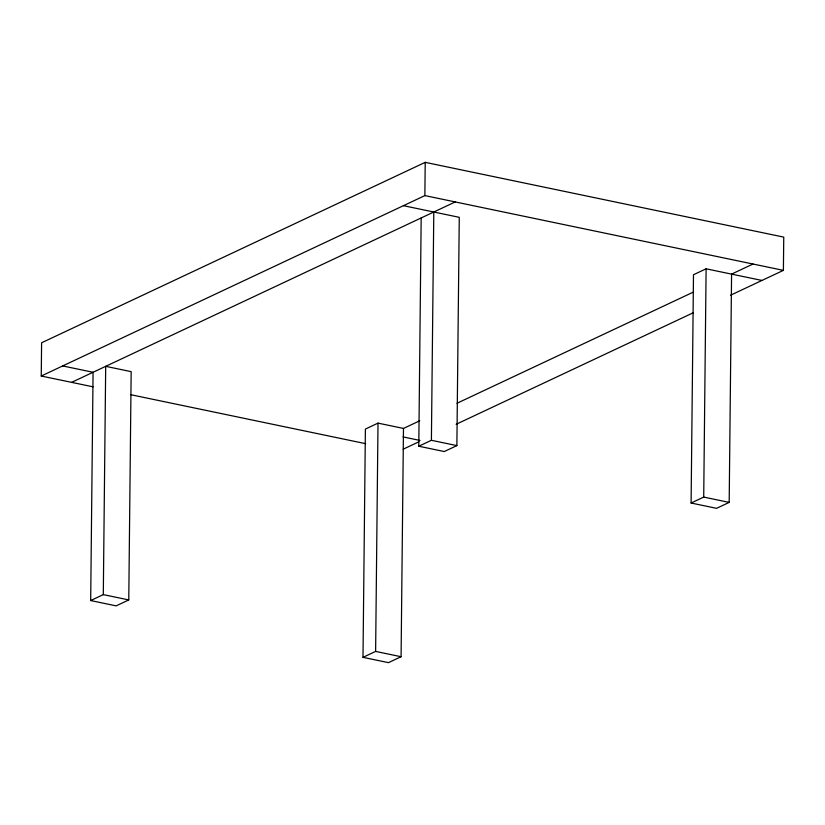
<?xml version="1.0" encoding="UTF-8"?>
<svg xmlns="http://www.w3.org/2000/svg" width="825" height="825" viewBox="0 0 825 825"><rect width="100%" height="100%" fill="white"/><g stroke="black" fill="none" stroke-linecap="round" stroke-linejoin="round"><path stroke-width="1.24" d="M93.07 386.832L41.25 376.025L41.601 342.777L425.215 162.35L783.75 237.115L783.399 270.363L730.558 295.216M90.688 600.559L103.3 594.619L105.693 366.331L131.165 371.652L128.772 599.93L116.15 605.87L90.688 600.559L93.07 372.271L62.7 365.939M403.477 428.433L401.084 656.721L388.472 662.65L363 657.339L365.392 429.062L378.005 423.122L403.477 428.433L419.781 420.771M363 657.339L375.623 651.41L378.005 423.122M403.415 205.683L459.267 217.326L456.875 445.613L444.252 451.543L418.78 446.232L421.173 217.955M41.25 376.025L424.865 195.597L425.215 162.35M418.78 446.232L431.403 440.302L433.795 212.015M753.029 264.021L731.579 274.117L729.187 502.394L716.564 508.334L691.102 503.023L693.485 274.735L706.107 268.806L761.949 280.448M691.102 503.023L703.715 497.083L706.107 268.806M71.62 382.357L455.245 201.929M457.029 403.25L693.351 292.091M403.167 449.202L418.976 441.767M456.122 424.298L693.34 312.716M424.865 195.597L783.399 270.363M431.403 440.302L456.875 445.613M703.715 497.083L729.187 502.394M403.012 436.899L420.018 440.447M130.927 394.732L365.619 443.664M103.3 594.619L128.772 599.93M375.623 651.41L401.084 656.721"/></g></svg>
